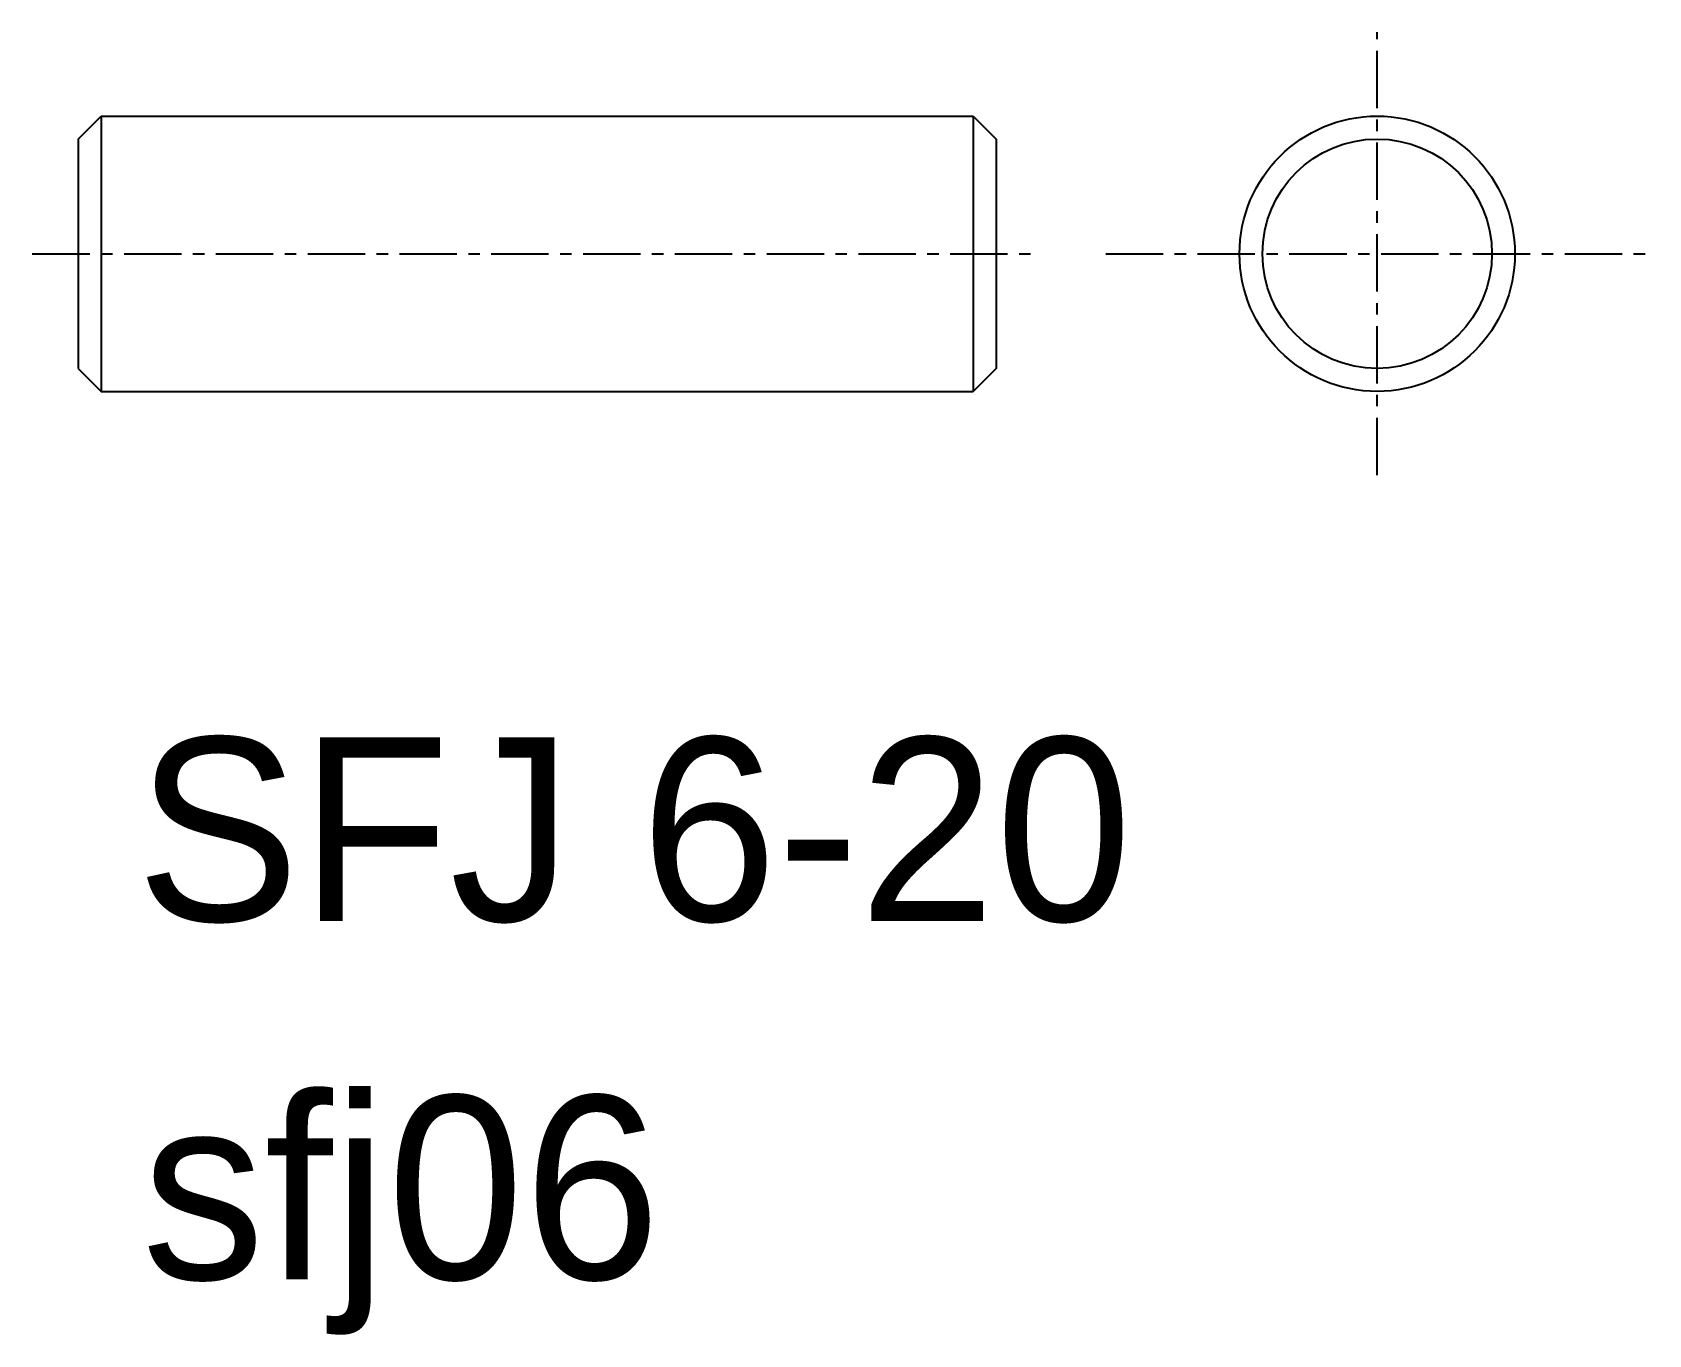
# Model space of a CAD drawing. Extents: x 67.2 to 102.4, y 72.9 to 101.3.
import ezdxf

# ---------------------------------------------------------------- set-up
doc = ezdxf.new("R2010")
doc.units = 0
doc.linetypes.add('CENTER', pattern=[2, 1.25, -0.25, 0.25, -0.25])
doc.layers.get('0').update_dxf_attribs({"linetype": 'CONTINUOUS'})
doc.layers.add('CENTER', color=1, linetype='CENTER')

msp = doc.modelspace()

# ---------------------------------------------------------------- linework, layer by layer
at = {"color": 7, "linetype": 'CONTINUOUS'}
for p, q in [((68.21, 98.95), (68.71, 99.45)), ((68.71, 99.45), (68.71, 93.45)), ((68.71, 99.45), (87.71, 99.45)), ((87.71, 99.45), (87.71, 93.45)), ((87.71, 99.45), (88.21, 98.95)), ((68.21, 98.95), (68.21, 93.95)), ((88.21, 98.95), (88.21, 93.95)), ((68.21, 93.95), (68.71, 93.45)), ((88.21, 93.95), (87.71, 93.45)), ((68.71, 93.45), (87.71, 93.45))]:
    msp.add_line(p, q, dxfattribs=at)
for p, q in [((73.46, 99.45), (73.46, 99.45)), ((78.21, 99.45), (78.21, 99.45))]:
    msp.add_line(p, q)
for radius in [3, 2.5]:
    msp.add_circle((96.512, 96.45), radius)
at = {"layer": 'CENTER', "color": 1, "linetype": 'CENTER'}
for p, q in [((96.512, 91.625), (96.512, 101.276)), ((67.21, 96.45), (89.21, 96.45)), ((90.597, 96.45), (102.427, 96.45))]:
    msp.add_line(p, q, dxfattribs=at)

# ---------------------------------------------------------------- texts
for s, p in [('SFJ 6-20', (69.468, 81.908)), ('sfj06', (69.595, 74.099))]:
    msp.add_text(s, height=4).set_placement(p)

doc.saveas('drawing.dxf')
